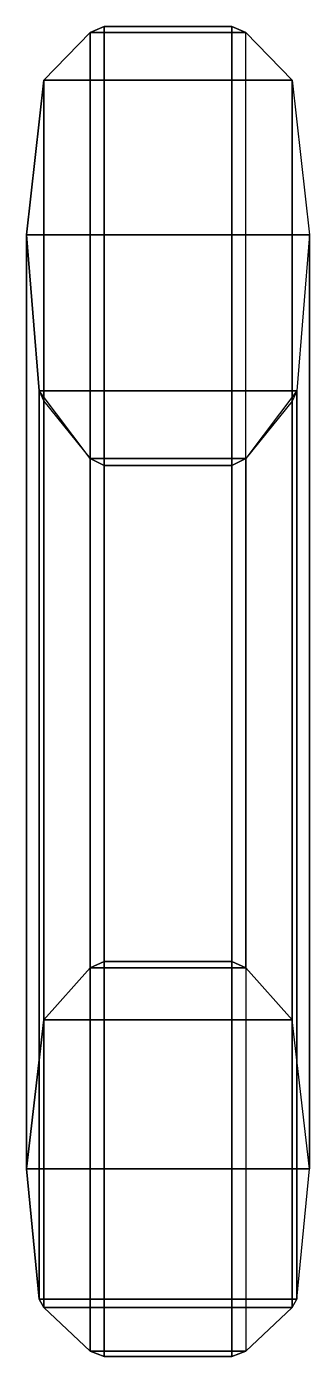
# Model space of a CAD drawing. Header units: millimetres. Extents: x 5.8 to 25.2, y -16.3 to 75.1.
import ezdxf

# ---------------------------------------------------------------- set-up
doc = ezdxf.new("R2010")
doc.units = ezdxf.units.MM
doc.layers.add('Layer1', color=1, linetype='Continuous')

msp = doc.modelspace()

# ---------------------------------------------------------------- linework, layer by layer
at = {"layer": 'Layer1'}
for points in [[(11.118, 10.856, -60.264), (11.118, 75.062, 108.996), (10.152, 74.66, 109.149), (10.152, 10.414, -60.217)], [(11.118, 75.062, 108.996), (19.882, 75.062, 108.996), (20.848, 74.66, 109.149), (10.152, 74.66, 109.149)], [(11.118, 10.856, -60.264), (19.882, 10.856, -60.264), (19.882, 75.062, 108.996), (11.118, 75.062, 108.996)], [(20.848, 74.66, 109.149), (19.882, 75.062, 108.996), (19.882, 10.856, -60.264), (20.848, 10.414, -60.217)], [(10.152, 74.66, 109.149), (6.986, 71.373, 110.396), (6.986, 6.846, -59.709), (10.152, 10.414, -60.217)], [(10.152, 74.66, 109.149), (20.848, 74.66, 109.149), (24.014, 71.373, 110.396), (6.986, 71.373, 110.396)], [(24.014, 6.846, -59.709), (20.848, 10.414, -60.217), (20.848, 74.66, 109.149), (24.014, 71.373, 110.396)], [(6.986, 6.846, -59.709), (6.986, 71.373, 110.396), (5.8, 60.773, 112.239), (5.8, -3.387, -56.897)], [(6.986, 71.373, 110.396), (24.014, 71.373, 110.396), (25.2, 60.772, 112.239), (5.8, 60.773, 112.239)], [(24.014, 6.846, -59.709), (24.014, 71.373, 110.396), (25.2, 60.772, 112.239), (25.2, -3.377, -56.901)], [(5.8, -3.377, -56.901), (5.8, 60.773, 112.239), (6.672, 50.048, 111.881), (6.672, -12.331, -52.562)], [(25.2, 60.766, 112.239), (24.328, 50.048, 111.881), (6.672, 50.048, 111.881), (5.8, 60.773, 112.239)], [(25.2, -3.377, -56.901), (25.2, 60.772, 112.239), (24.328, 50.048, 111.881), (24.328, -12.331, -52.562)], [(6.672, 50.048, 111.881), (6.986, 49.336, 111.816), (6.986, -12.89, -52.223), (6.672, -12.331, -52.562)], [(6.672, 50.048, 111.881), (24.328, 50.048, 111.881), (20.848, 45.407, 111.371), (10.152, 45.407, 111.371)], [(6.986, 49.336, 111.816), (10.152, 45.407, 111.371), (10.152, -15.897, -50.237), (6.986, -12.89, -52.223)], [(24.014, 49.336, 111.816), (20.848, 45.407, 111.371), (20.848, -15.897, -50.237), (24.014, -12.89, -52.223)], [(24.328, 50.048, 111.881), (24.014, 49.336, 111.816), (24.014, -12.89, -52.223), (24.328, -12.331, -52.562)], [(10.152, -15.897, -50.237), (10.152, 45.407, 111.371), (11.118, 44.922, 111.306), (11.118, -16.259, -49.979)], [(10.152, 45.407, 111.371), (20.848, 45.407, 111.371), (19.882, 44.922, 111.306), (11.118, 44.922, 111.306)], [(11.118, 44.922, 111.306), (19.882, 44.922, 111.306), (19.882, -16.259, -49.979), (11.118, -16.259, -49.979)], [(20.848, -15.897, -50.237), (19.882, -16.259, -49.979), (19.882, 44.922, 111.306), (20.848, 45.407, 111.371)], [(6.986, 6.846, -59.709), (24.014, 6.846, -59.709), (20.848, 10.414, -60.217), (10.152, 10.414, -60.217)], [(10.152, 10.414, -60.217), (20.848, 10.414, -60.217), (19.882, 10.856, -60.264), (11.118, 10.856, -60.264)], [(5.8, -3.377, -56.901), (25.2, -3.377, -56.901), (24.014, 6.846, -59.709), (6.986, 6.846, -59.709)], [(6.672, -12.331, -52.562), (24.328, -12.331, -52.562), (25.2, -3.377, -56.901), (5.8, -3.387, -56.897)], [(6.672, -12.331, -52.562), (6.986, -12.89, -52.223), (24.014, -12.89, -52.223), (24.328, -12.331, -52.562)], [(6.986, -12.89, -52.223), (10.152, -15.897, -50.237), (20.848, -15.897, -50.237), (24.014, -12.89, -52.223)], [(10.152, -15.897, -50.237), (11.118, -16.259, -49.979), (19.882, -16.259, -49.979), (20.848, -15.897, -50.237)]]:
    msp.add_3dface(points, dxfattribs=at)

doc.saveas('drawing.dxf')
